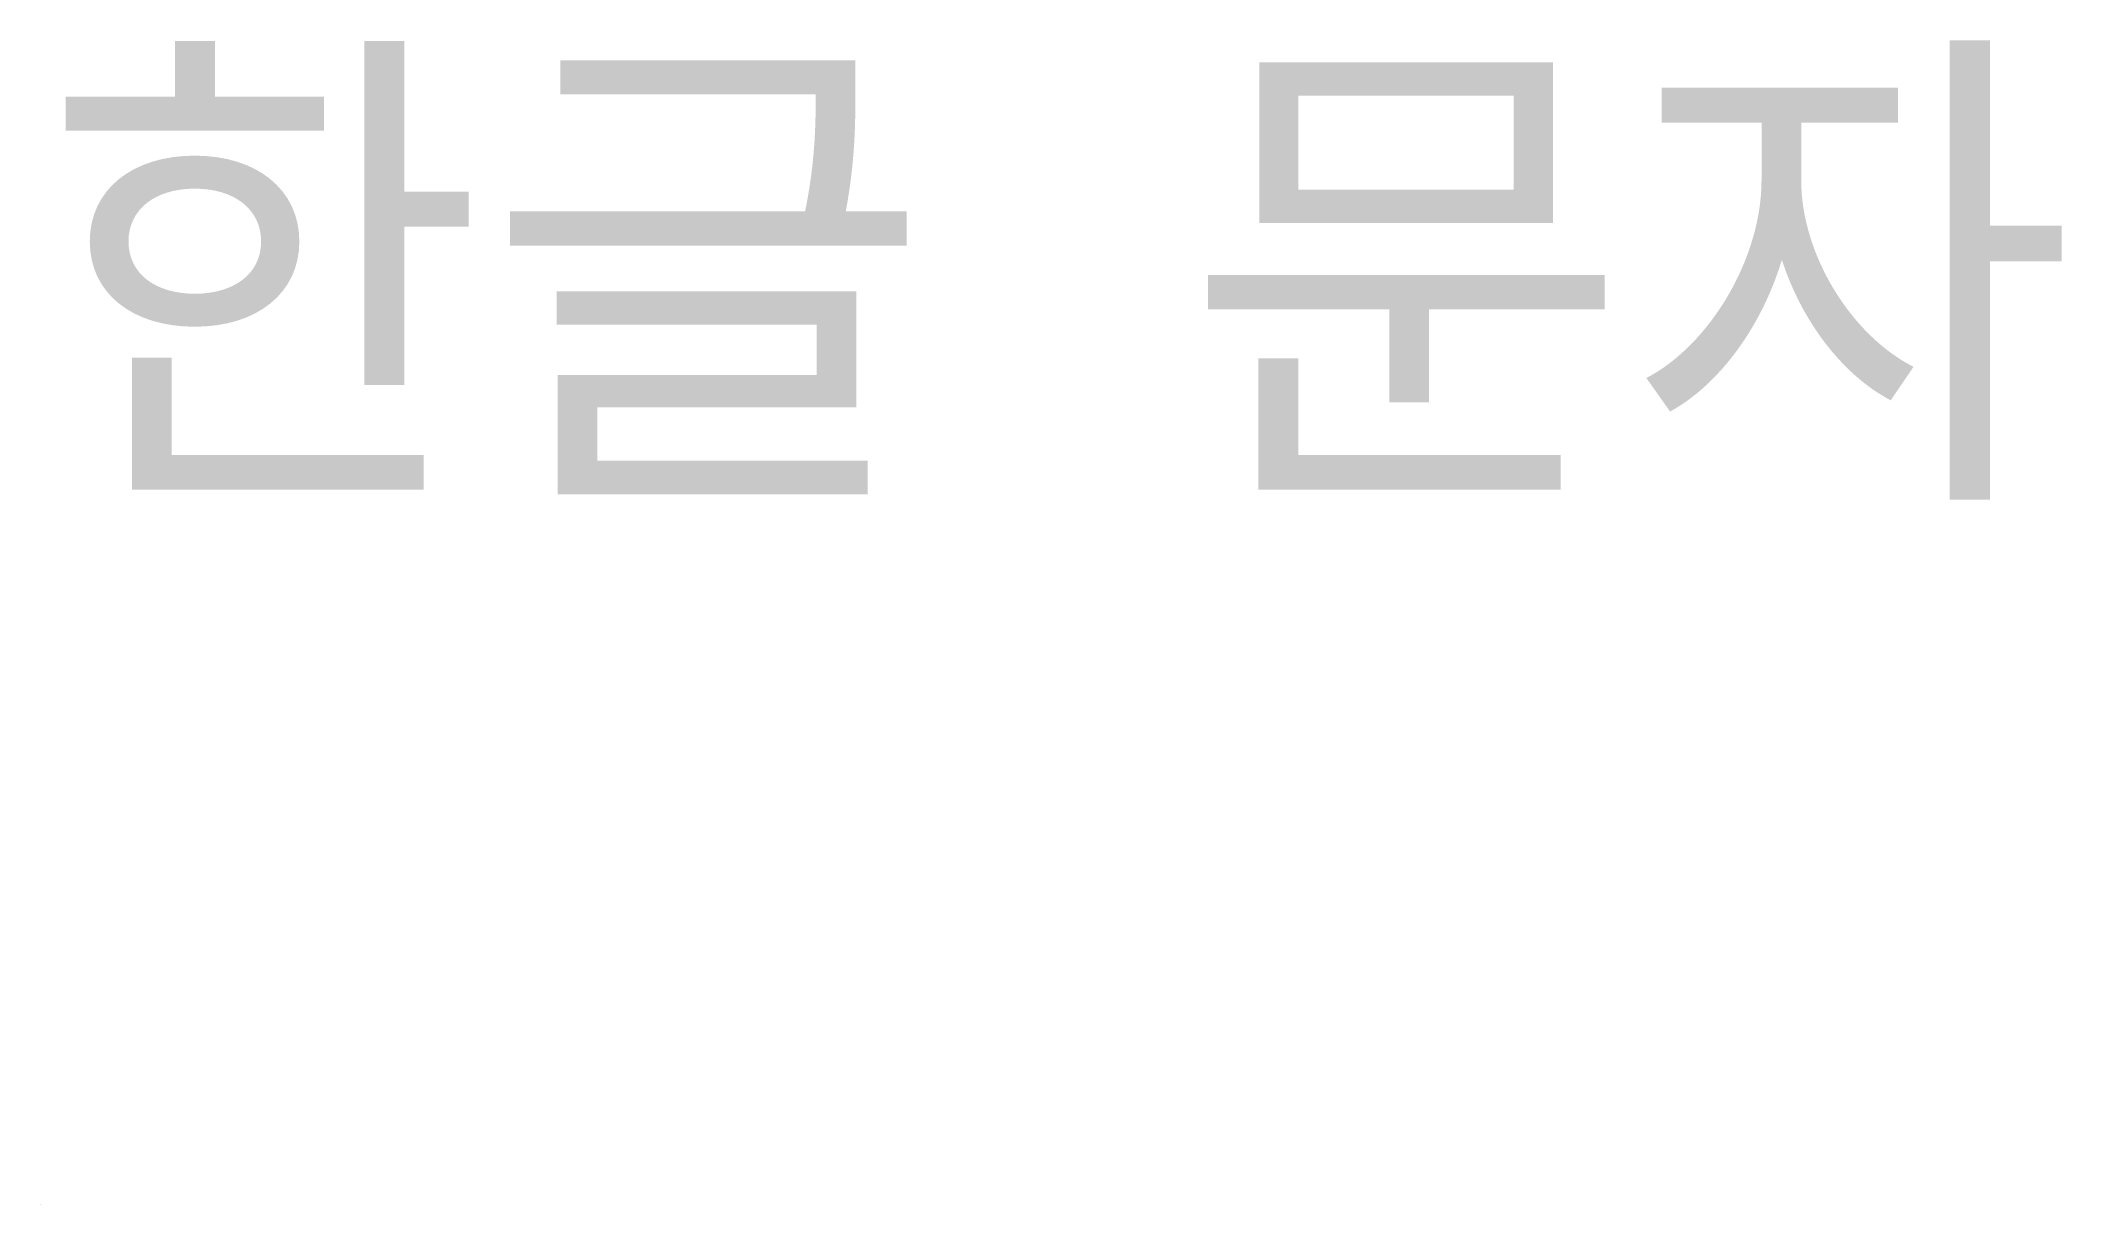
# Model space of a CAD drawing. Header units: metres. Extents: x 0 to 27.1, y 0 to 15.6.
import ezdxf

# ---------------------------------------------------------------- set-up
doc = ezdxf.new("R2010")
doc.units = ezdxf.units.M

msp = doc.modelspace()

# ---------------------------------------------------------------- linework, layer by layer
at = {"color": 0, "lineweight": 0, "extrusion": (0, 0, -1)}
msp.add_line((0, 0), (0, 0), dxfattribs=at).dxf.unprotected_set("ltscale", 0)

# ---------------------------------------------------------------- texts
msp.add_text('한글 문자', height=5).set_placement((0, 10))

doc.saveas('drawing.dxf')
